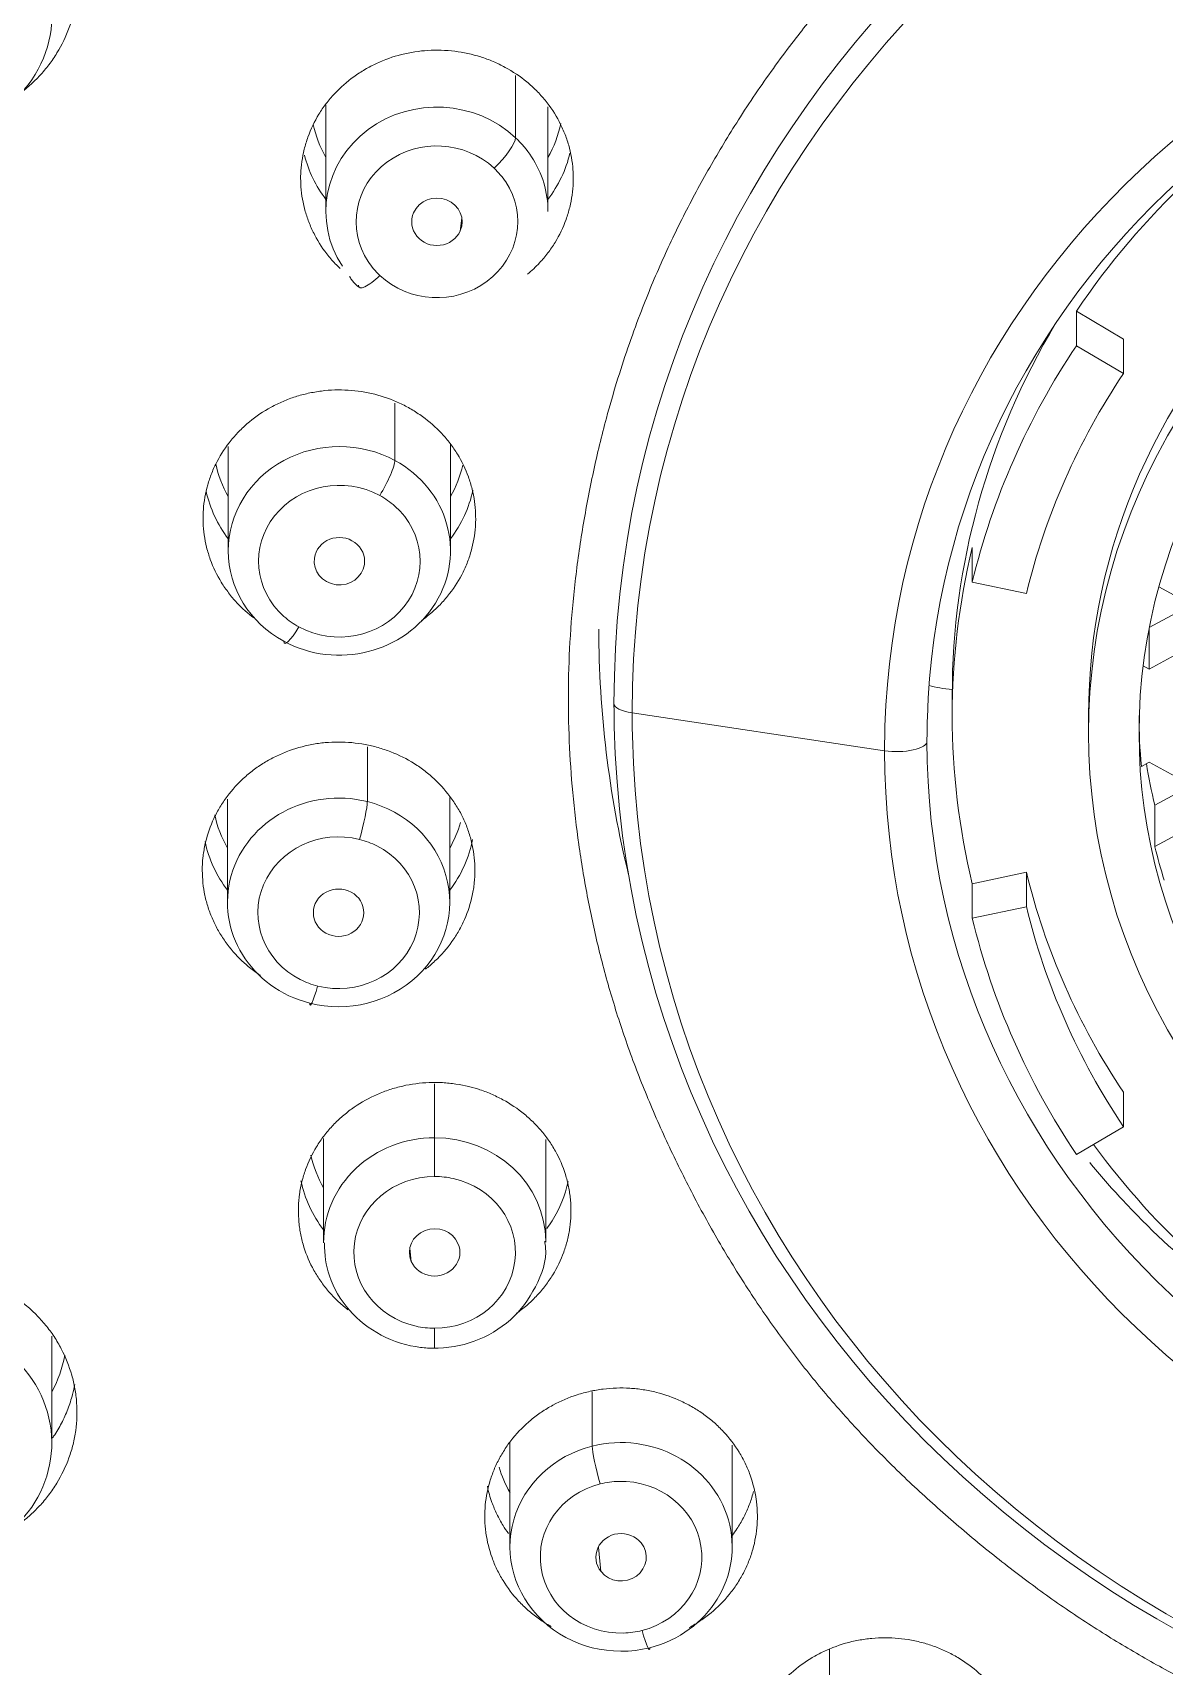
# Model space of a CAD drawing. Extents: x 3349 to 5808, y -3 to 827.
# Drawn here: x 3854.1 to 3863.07, y 521.44 to 534.39 of the extents above; entities that cross this region are included whole.
import ezdxf

# ---------------------------------------------------------------- set-up
doc = ezdxf.new("R2010")
doc.units = 0
doc.header["$LTSCALE"] = 4
doc.header["$MEASUREMENT"] = 0
doc.layers.get('0').update_dxf_attribs({"linetype": 'CONTINUOUS'})
doc.layers.add('1', color=7, linetype='CONTINUOUS')

msp = doc.modelspace()

# ---------------------------------------------------------------- linework, layer by layer
at = {"color": 7, "ltscale": 0.5}
msp.add_ellipse((3868.108, 529.628), major_axis=(-47.422, 0), ratio=0.896694, start_param=1.587359, end_param=7.826525, dxfattribs=at)
at = {"layer": '1', "color": 7, "linetype": 'Continuous', "lineweight": 13}
for p, q in [((3857.927, 534.05), (3857.927, 533.556)), ((3857.502, 532.92), (3857.489, 532.817)), ((3856.971, 531.453), (3856.971, 530.998)), ((3860.851, 528.698), (3858.851, 528.997)), ((3856.753, 528.73), (3856.753, 528.295)), ((3857.286, 526.059), (3857.286, 525.631)), ((3857.286, 525.323), (3857.286, 525.631)), ((3857.089, 524.752), (3857.101, 524.65)), ((3857.286, 523.962), (3857.286, 524.12)), ((3858.535, 523.187), (3858.535, 523.62)), ((3858.583, 522.387), (3858.604, 522.192)), ((3860.415, 521.13), (3860.415, 521.575))]:
    msp.add_line(p, q, dxfattribs=at)
at = {"layer": '1', "color": 7, "linetype": 'Continuous', "lineweight": 18}
for p, q in [((3856.424, 533.816), (3856.424, 532.972)), ((3858.184, 532.972), (3858.184, 533.801)), ((3862.744, 531.961), (3862.372, 532.181)), ((3862.372, 532.181), (3862.372, 531.908)), ((3862.372, 531.908), (3862.744, 531.687)), ((3862.744, 531.687), (3862.744, 531.961)), ((3855.651, 531.108), (3855.651, 530.282)), ((3857.411, 530.282), (3857.411, 531.124)), ((3861.546, 530.035), (3861.546, 530.308)), ((3861.975, 529.943), (3861.546, 530.035)), ((3863.267, 529.866), (3863.024, 529.998)), ((3863.267, 529.847), (3862.948, 529.674)), ((3862.947, 529.67), (3862.947, 529.345)), ((3862.947, 529.345), (3863.267, 529.519)), ((3862.9, 529.371), (3862.947, 529.345)), ((3861.387, 529.14), (3861.387, 528.976)), ((3862.467, 528.976), (3862.467, 528.839)), ((3862.947, 528.607), (3862.886, 528.574)), ((3863.267, 528.434), (3862.947, 528.607)), ((3863.267, 528.415), (3862.993, 528.266)), ((3855.645, 528.315), (3855.645, 527.496)), ((3857.405, 527.496), (3857.405, 528.327)), ((3862.993, 528.266), (3862.993, 527.938)), ((3862.993, 527.938), (3863.267, 528.087)), ((3861.975, 527.736), (3861.546, 527.644)), ((3861.546, 527.644), (3861.546, 527.371)), ((3861.975, 527.462), (3861.975, 527.736)), ((3861.546, 527.371), (3861.975, 527.462)), ((3862.744, 525.992), (3862.744, 525.718)), ((3862.744, 525.718), (3862.372, 525.498)), ((3856.406, 525.624), (3856.406, 524.804)), ((3858.166, 524.804), (3858.166, 525.618)), ((3854.252, 523.212), (3854.252, 524.059)), ((3857.883, 523.217), (3857.883, 522.388)), ((3859.643, 522.388), (3859.643, 523.195))]:
    msp.add_line(p, q, dxfattribs=at)
for centre, major_axis, start_param, end_param in [((3867.787, 529.073), (-9.08, 0), 3.163275, 6.283185), ((3867.787, 528.997), (8.936, 0), 0.021682, 3.141593), ((3853.254, 534.527), (-1, 0), 1.047198, 4.18879), ((3867.787, 528.698), (-6.936, 0), 3.141593, 6.253355), ((3867.787, 528.773), (6.6, 0), 1.570796, 3.111763), ((3867.787, 528.976), (-6.4, 0), 5.274459, 5.721115), ((3867.787, 528.976), (5.32, 0), 1.570796, 3.141593), ((3857.304, 532.972), (-0.88, 0), 3.926991, 6.835908), ((3867.787, 528.839), (-5.32, 0), 4.712389, 7.853982), ((3857.304, 533.847), (1, 0), 3.339513, 3.636541), ((3857.304, 533.847), (1, 0), 5.788287, 6.092432), ((3867.787, 528.839), (4.92, 0), 1.570796, 4.712389), ((3857.304, 533.656), (-1.08, 0), 0.236233, 0.618378), ((3857.304, 532.972), (-0.88, 0), 3.141575, 3.694315), ((3857.304, 533.656), (-1.08, 0), 2.523214, 2.921149), ((3857.304, 532.89), (0.2, 0), 5.888371, 9.029963), ((3857.304, 532.89), (0.2, 0), 2.746778, 5.888371), ((3867.787, 529.14), (6.4, 0), 2.630053, 3.141593), ((3867.787, 528.703), (-6.4, 0), 5.721115, 6.059857), ((3867.787, 528.703), (5.96, 0), 2.579523, 2.918264), ((3856.531, 530.282), (-0.88, 0), 4.18879, 7.330383), ((3856.531, 530.282), (-0.88, 0), 1.047198, 4.18879), ((3856.531, 531.158), (1, 0), 3.341984, 3.636557), ((3856.531, 531.158), (1, 0), 5.788254, 6.073058), ((3856.531, 530.966), (-1.08, 0), 0.211976, 0.618386), ((3856.531, 530.966), (-1.08, 0), 2.523243, 2.939193), ((3856.531, 530.2), (0.2, 0), 6.15017, 9.291763), ((3856.531, 530.2), (0.2, 0), 3.008578, 6.15017), ((3867.787, 528.976), (-6.4, 0), 6.059857, 6.506514), ((3867.787, 529.66), (-9.2, 0), 6.283169, 6.509721), ((3867.787, 529.073), (-9.08, 0), 0, 0.021682), ((3867.787, 529.073), (-9.08, 0), 0.021682, 3.141593), ((3867.787, 528.997), (8.936, 0), 3.141593, 3.163275), ((3867.787, 528.997), (8.936, 0), 3.163275, 6.283185), ((3867.787, 528.773), (6.6, 0), 3.111763, 3.141592), ((3867.787, 528.976), (-4.92, 0), 0, 0.087105), ((3867.787, 528.698), (-6.936, 0), 6.253355, 6.283185), ((3867.787, 528.698), (-6.936, 0), 0, 3.111763), ((3867.787, 528.773), (6.6, 0), 3.141593, 4.712389), ((3867.787, 529.305), (4.92, 0), 3.295574, 3.36816), ((3856.525, 527.496), (-0.88, 0), 4.45059, 7.592182), ((3856.525, 527.496), (-0.88, 0), 1.308997, 4.45059), ((3856.525, 528.372), (1, 0), 3.336453, 3.636574), ((3856.525, 528.372), (1, 0), 5.788221, 6.021386), ((3856.525, 528.18), (-1.08, 0), 0.201111, 0.618354), ((3856.525, 528.18), (-1.08, 0), 2.523239, 2.958546), ((3867.787, 528.976), (-4.92, 0), 0.226567, 0.286108), ((3856.525, 527.414), (0.2, 0), 0.128784, 3.270377), ((3867.787, 528.976), (-5.96, 0), 0.223328, 0.56207), ((3856.525, 527.414), (0.2, 0), 3.270377, 6.41197), ((3867.787, 528.703), (-6.4, 0), 0.223328, 0.56207), ((3867.787, 528.703), (5.96, 0), 3.364921, 3.703662), ((3857.286, 524.804), (-0.88, 0), 3.149889, 4.712389), ((3867.787, 528.976), (-6.4, 0), 0.60058, 1.008726), ((3857.286, 525.679), (1, 0), 3.342507, 3.63654), ((3857.286, 525.488), (-1.08, 0), 0.196696, 0.618359), ((3857.286, 525.488), (-1.08, 0), 2.608245, 2.940108), ((3857.286, 524.722), (0.2, 0), 0.390584, 3.532176), ((3857.286, 524.722), (0.2, 0), 3.532176, 6.673769), ((3853.252, 523.212), (-1, 0), 1.832596, 4.974188), ((3853.252, 524.087), (1.12, 0), 5.816021, 6.110594), ((3858.763, 522.388), (-0.88, 0), 1.832596, 4.974188), ((3858.763, 522.388), (-0.88, 0), 4.974188, 8.115781), ((3858.763, 523.264), (1, 0), 3.403392, 3.636557), ((3858.763, 522.306), (0.2, 0), 0.652383, 3.793976), ((3858.763, 522.306), (0.2, 0), 3.793976, 6.935568)]:
    msp.add_ellipse(centre, major_axis=major_axis, ratio=0.939693, start_param=start_param, end_param=end_param, dxfattribs=at)
at = {"layer": '1', "color": 7, "linetype": 'Continuous', "lineweight": 13}
for centre, major_axis, ratio, start_param, end_param in [((3857.304, 532.89), (-0.64, 0), 0.939693, 3.926991, 6.835908), ((3857.757, 533.397), (0.164, 0.175), 0.241845, 4.46049, 6.031286), ((3857.304, 532.972), (-0.88, 0), 0.939693, 3.694315, 3.926991), ((3857.304, 532.89), (-0.64, 0), 0.939693, 3.694315, 3.926991), ((3857.304, 532.89), (-0.64, 0), 0.939693, 0.785398, 3.694315), ((3857.304, 532.89), (-0.64, 0), 0.939693, 0.552722, 0.785398), ((3856.852, 532.546), (-0.164, -0.175), 0.241845, 6.031286, 7.602083), ((3856.851, 530.803), (0.114, 0.211), 0.17101, 4.407039, 5.977836), ((3856.531, 530.2), (-0.64, 0), 0.939693, 4.18879, 7.097707), ((3856.531, 530.2), (-0.64, 0), 0.939693, 3.956114, 4.18879), ((3856.531, 530.2), (-0.64, 0), 0.939693, 1.047198, 3.956114), ((3856.531, 530.2), (-0.64, 0), 0.939693, 0.814522, 1.047198), ((3856.211, 529.761), (-0.114, -0.211), 0.17101, 5.977836, 7.548632), ((3861.467, 529.318), (-0.4, 0), 0.34202, 0.852552, 1.369881), ((3858.947, 529.073), (-0.24, 0), 0.34202, 0, 1.158489), ((3860.947, 528.773), (-0.24, 0), 0.34202, 1.158489, 3.141593), ((3856.69, 528.077), (0.059, 0.233), 0.088521, 4.374318, 5.945114), ((3856.525, 527.414), (-0.64, 0), 0.939693, 4.45059, 7.359506), ((3856.525, 527.414), (-0.64, 0), 0.939693, 1.308997, 4.217914), ((3856.525, 527.414), (-0.64, 0), 0.939693, 4.217914, 4.45059), ((3856.525, 527.414), (-0.64, 0), 0.939693, 1.076321, 1.308997), ((3856.359, 526.915), (-0.059, -0.233), 0.088521, 5.945114, 7.51591), ((3857.286, 524.804), (-0.88, 0), 0.939693, 4.712389, 6.291481), ((3857.286, 524.722), (-0.64, 0), 0.939693, 4.712389, 7.621306), ((3857.286, 524.722), (-0.64, 0), 0.939693, 4.479713, 4.712389), ((3857.286, 524.722), (-0.64, 0), 0.939693, 1.570796, 4.479713), ((3857.286, 524.722), (-0.64, 0), 0.939693, 1.338121, 1.570796), ((3858.597, 522.969), (0.059, -0.233), 0.088521, 3.479664, 5.05046), ((3858.763, 522.306), (-0.64, 0), 0.939693, 4.974188, 7.883105), ((3858.763, 522.306), (-0.64, 0), 0.939693, 4.741513, 4.974188), ((3858.763, 522.306), (-0.64, 0), 0.939693, 1.832596, 4.741513), ((3858.763, 522.306), (-0.64, 0), 0.939693, 1.59992, 1.832596), ((3858.929, 521.807), (-0.059, 0.233), 0.088521, 1.908868, 3.479664)]:
    msp.add_ellipse(centre, major_axis=major_axis, ratio=ratio, start_param=start_param, end_param=end_param, dxfattribs=at)
at = {"layer": '1', "color": 7, "linetype": 'Continuous', "lineweight": 18}
for points, knots in [([(3867.787, 577.688), (3866.647, 577.688), (3865.515, 577.653), (3863.272, 577.515), (3862.162, 577.412), (3858.869, 577.008), (3856.725, 576.611), (3852.571, 575.59), (3850.561, 574.967), (3847.66, 573.886), (3846.713, 573.501), (3844.859, 572.687), (3843.952, 572.258), (3841.296, 570.908), (3839.611, 569.926), (3836.42, 567.83), (3834.915, 566.716), (3832.091, 564.386), (3830.771, 563.17), (3828.317, 560.663), (3827.183, 559.372), (3825.096, 556.742), (3824.143, 555.404), (3822.412, 552.702), (3821.632, 551.339), (3820.237, 548.61), (3819.622, 547.243), (3818.545, 544.523), (3818.083, 543.17), (3817.299, 540.493), (3816.978, 539.169), (3816.461, 536.563), (3816.264, 535.281), (3815.98, 532.77), (3815.892, 531.541), (3815.811, 529.142), (3815.818, 527.973), (3815.916, 525.699), (3816.007, 524.595), (3816.256, 522.458), (3816.414, 521.425), (3816.785, 519.431), (3816.998, 518.47), (3817.466, 516.623), (3817.722, 515.737), (3818.261, 514.038), (3818.545, 513.225), (3819.13, 511.673), (3819.431, 510.933), (3820.04, 509.523), (3820.348, 508.854), (3820.961, 507.583), (3821.267, 506.982), (3821.868, 505.845), (3822.163, 505.31), (3822.737, 504.302), (3823.015, 503.83), (3823.547, 502.945), (3823.802, 502.533), (3824.284, 501.767), (3824.511, 501.413), (3825.146, 500.434), (3825.509, 499.894), (3825.951, 499.247), (3826.081, 499.059), (3826.25, 498.816), (3826.302, 498.742), (3826.373, 498.641), (3826.407, 498.593), (3826.444, 498.541), (3826.461, 498.516), (3826.47, 498.504), (3826.474, 498.498), (3826.476, 498.495), (3826.477, 498.494), (3826.477, 498.493), (3826.478, 498.493), (3826.478, 498.492), (3826.478, 498.492), (3826.478, 498.492), (3826.478, 498.492), (3826.478, 498.492), (3827.078, 497.644), (3827.7, 496.803), (3828.999, 495.145), (3829.675, 494.328), (3830.726, 493.122), (3831.082, 492.724), (3831.807, 491.933), (3832.175, 491.541), (3833.296, 490.377), (3834.063, 489.615), (3835.223, 488.48), (3835.611, 488.103), (3836.388, 487.348), (3836.776, 486.97), (3837.939, 485.83), (3838.712, 485.064), (3840.242, 483.506), (3840.999, 482.715), (3842.486, 481.1), (3843.217, 480.275), (3844.636, 478.582), (3845.326, 477.714), (3846.647, 475.926), (3847.279, 475.006), (3848.171, 473.584), (3848.459, 473.103), (3849.014, 472.126), (3849.281, 471.631), (3850.053, 470.124), (3850.528, 469.093), (3851.177, 467.513), (3851.383, 466.981), (3851.774, 465.906), (3851.96, 465.363), (3852.487, 463.722), (3852.799, 462.61), (3853.355, 460.359), (3853.598, 459.219), (3854.023, 456.919), (3854.205, 455.759), (3854.521, 453.422), (3854.655, 452.245), (3854.885, 449.88), (3854.982, 448.691), (3855.086, 447.198), (3855.109, 446.862), (3855.131, 446.52), (3855.133, 446.478), (3855.134, 446.469), (3855.134, 446.464), (3855.135, 446.449), (3855.137, 446.42), (3855.144, 446.313), (3855.159, 446.059), (3855.211, 445.197), (3855.253, 444.404), (3855.346, 442.48), (3855.397, 432.158), (3855.485, 429.491), (3855.52, 428.132), (3855.58, 425.364), (3855.605, 423.955), (3855.646, 421.087), (3855.664, 419.628), (3855.695, 416.66), (3855.708, 415.152), (3855.73, 412.085), (3855.74, 410.527), (3855.749, 408.746), (3855.75, 408.523), (3855.751, 408.297), (3855.751, 408.269), (3855.751, 408.264), (3855.751, 408.262), (3855.751, 408.258), (3855.751, 408.249), (3855.751, 408.224), (3855.752, 408.14), (3855.753, 407.942), (3855.756, 407.275), (3855.758, 406.676), (3855.764, 405.252), (3855.767, 404.322), (3855.775, 401.586), (3855.779, 399.837), (3855.785, 396.489), (3855.787, 394.889), (3855.791, 390.315), (3855.792, 387.565), (3855.793, 382.663), (3855.793, 380.511), (3855.793, 378.658)], [0, 0, 0, 0, 0.007812, 0.007812, 0.015625, 0.015625, 0.03125, 0.03125, 0.046875, 0.046875, 0.054687, 0.054687, 0.0625, 0.0625, 0.078125, 0.078125, 0.09375, 0.09375, 0.109375, 0.109375, 0.125, 0.125, 0.140625, 0.140625, 0.15625, 0.15625, 0.171875, 0.171875, 0.1875, 0.1875, 0.203125, 0.203125, 0.21875, 0.21875, 0.234375, 0.234375, 0.25, 0.25, 0.265625, 0.265625, 0.28125, 0.28125, 0.296875, 0.296875, 0.3125, 0.3125, 0.328125, 0.328125, 0.34375, 0.34375, 0.359375, 0.359375, 0.375, 0.375, 0.390625, 0.390625, 0.40625, 0.40625, 0.421875, 0.421875, 0.4375, 0.4375, 0.46875, 0.46875, 0.484375, 0.484375, 0.492187, 0.492187, 0.496094, 0.498047, 0.499023, 0.499512, 0.499756, 0.499878, 0.499939, 0.499969, 0.499985, 0.499992, 0.499996, 0.499998, 0.499998, 0.5, 0.5, 0.515625, 0.515625, 0.53125, 0.53125, 0.539062, 0.539062, 0.546875, 0.546875, 0.5625, 0.5625, 0.570312, 0.570312, 0.578125, 0.578125, 0.59375, 0.59375, 0.609375, 0.609375, 0.625, 0.625, 0.640625, 0.640625, 0.65625, 0.65625, 0.664062, 0.664062, 0.671875, 0.671875, 0.6875, 0.6875, 0.695312, 0.695312, 0.703125, 0.703125, 0.71875, 0.71875, 0.734375, 0.734375, 0.75, 0.75, 0.765625, 0.765625, 0.78125, 0.78125, 0.785156, 0.785645, 0.785706, 0.785706, 0.785767, 0.785767, 0.785889, 0.786133, 0.787109, 0.789062, 0.796875, 0.796875, 0.8125, 0.8125, 0.828125, 0.828125, 0.84375, 0.84375, 0.859375, 0.859375, 0.875, 0.875, 0.890625, 0.890625, 0.892578, 0.892822, 0.892853, 0.892853, 0.892868, 0.892868, 0.892883, 0.892944, 0.893066, 0.893555, 0.894531, 0.898437, 0.898437, 0.90625, 0.90625, 0.921875, 0.921875, 0.9375, 0.9375, 0.96875, 0.96875, 1, 1, 1, 1]), ([(3867.787, 520.232), (3867.773, 520.232), (3867.745, 520.232), (3867.703, 520.232), (3867.66, 520.233), (3867.618, 520.233), (3867.576, 520.234), (3867.533, 520.235), (3867.491, 520.236), (3867.449, 520.238), (3867.407, 520.239), (3867.365, 520.241), (3867.323, 520.243), (3867.281, 520.245), (3867.239, 520.247), (3867.197, 520.249), (3867.155, 520.252), (3867.113, 520.254), (3867.071, 520.257), (3867.029, 520.26), (3866.988, 520.263), (3866.946, 520.267), (3866.904, 520.27), (3866.863, 520.274), (3866.821, 520.278), (3866.779, 520.282), (3866.738, 520.286), (3866.696, 520.291), (3866.655, 520.296), (3866.614, 520.3), (3866.572, 520.305), (3866.531, 520.31), (3866.49, 520.316), (3866.448, 520.321), (3866.407, 520.327), (3866.366, 520.333), (3866.325, 520.339), (3866.284, 520.345), (3866.243, 520.351), (3866.202, 520.358), (3866.161, 520.365), (3866.12, 520.371), (3866.079, 520.379), (3866.038, 520.386), (3865.997, 520.393), (3865.956, 520.401), (3865.915, 520.409), (3865.812, 520.429), (3865.647, 520.463), (3865.421, 520.516), (3865.193, 520.575), (3864.898, 520.66), (3864.535, 520.776), (3864.116, 520.931), (3863.713, 521.099), (3863.328, 521.28), (3862.958, 521.477), (3862.596, 521.692), (3862.239, 521.927), (3861.887, 522.184), (3861.542, 522.459), (3861.208, 522.749), (3860.89, 523.05), (3860.592, 523.36), (3860.314, 523.68), (3860.053, 524.015), (3859.807, 524.367), (3859.574, 524.739), (3859.356, 525.128), (3859.155, 525.53), (3858.975, 525.935), (3858.818, 526.341), (3858.686, 526.745), (3858.578, 527.146), (3858.492, 527.55), (3858.425, 527.955), (3858.377, 528.364), (3858.349, 528.777), (3858.342, 529.192), (3858.358, 529.615), (3858.396, 530.043), (3858.458, 530.476), (3858.54, 530.908), (3858.632, 531.288), (3858.726, 531.615), (3858.815, 531.89), (3858.93, 532.207), (3859.077, 532.564), (3859.266, 532.96), (3859.476, 533.347), (3859.672, 533.668), (3859.844, 533.929), (3859.987, 534.131), (3860.162, 534.366), (3860.375, 534.63), (3860.631, 534.92), (3860.887, 535.187), (3861.139, 535.431), (3861.385, 535.653), (3861.681, 535.901), (3862.027, 536.169), (3862.428, 536.446), (3862.841, 536.699), (3863.266, 536.929), (3863.708, 537.137), (3864.115, 537.304), (3864.481, 537.438), (3864.799, 537.544), (3865.172, 537.655), (3865.594, 537.765), (3865.985, 537.846), (3866.289, 537.897), (3866.511, 537.929), (3866.733, 537.955), (3866.91, 537.971), (3867.038, 537.981), (3867.12, 537.986), (3867.201, 537.991), (3867.284, 537.995), (3867.366, 537.999), (3867.45, 538.002), (3867.533, 538.004), (3867.618, 538.006), (3867.702, 538.006), (3867.759, 538.006), (3867.787, 538.006)], [0, 0, 0, 0, 0.001432, 0.002862, 0.004291, 0.005719, 0.007146, 0.008571, 0.009995, 0.011419, 0.012841, 0.014261, 0.015681, 0.0171, 0.018518, 0.019935, 0.021351, 0.022766, 0.02418, 0.025593, 0.027006, 0.028417, 0.029828, 0.031239, 0.032648, 0.034057, 0.035466, 0.036873, 0.038281, 0.039687, 0.041094, 0.042499, 0.043905, 0.04531, 0.046715, 0.048119, 0.049523, 0.050927, 0.05233, 0.053734, 0.055137, 0.05654, 0.057943, 0.059346, 0.060749, 0.062152, 0.063555, 0.064958, 0.072783, 0.080663, 0.088603, 0.096608, 0.111926, 0.127301, 0.142123, 0.156504, 0.170814, 0.185141, 0.19976, 0.214853, 0.230156, 0.245509, 0.260778, 0.275655, 0.290439, 0.30523, 0.320209, 0.335717, 0.351575, 0.367439, 0.383379, 0.398779, 0.413792, 0.428747, 0.443269, 0.458034, 0.472827, 0.487422, 0.502464, 0.517488, 0.532879, 0.548607, 0.564406, 0.58005, 0.590519, 0.600797, 0.610907, 0.626472, 0.641993, 0.657537, 0.67314, 0.681853, 0.690548, 0.699229, 0.712672, 0.726187, 0.739789, 0.75128, 0.762772, 0.774275, 0.791364, 0.808108, 0.824627, 0.841145, 0.857695, 0.874642, 0.886009, 0.897391, 0.908799, 0.925562, 0.941712, 0.949254, 0.956808, 0.96438, 0.971977, 0.97471, 0.977458, 0.980221, 0.982999, 0.985792, 0.988601, 0.991426, 0.994268, 0.997125, 1, 1, 1, 1]), ([(3853.854, 535.769), (3853.922, 535.732), (3853.986, 535.689), (3854.074, 535.616), (3854.102, 535.591), (3854.143, 535.55), (3854.156, 535.536), (3854.182, 535.508), (3854.194, 535.493), (3854.254, 535.42), (3854.295, 535.358), (3854.338, 535.275), (3854.347, 535.258), (3854.362, 535.224), (3854.37, 535.207), (3854.391, 535.155), (3854.403, 535.119), (3854.433, 535.013), (3854.446, 534.94), (3854.452, 534.848), (3854.453, 534.829), (3854.454, 534.792), (3854.454, 534.773), (3854.452, 534.718), (3854.445, 534.644), (3854.432, 534.572), (3854.418, 534.518), (3854.413, 534.5), (3854.402, 534.464), (3854.397, 534.447), (3854.365, 534.359), (3854.333, 534.292), (3854.274, 534.196), (3854.253, 534.165), (3854.218, 534.12), (3854.206, 534.105), (3854.182, 534.076), (3854.169, 534.061), (3854.104, 533.992), (3854.047, 533.942), (3853.975, 533.89), (3853.966, 533.883), (3853.956, 533.876)], [0, 0, 0, 0, 0.098476, 0.098476, 0.147714, 0.147714, 0.172333, 0.172333, 0.196952, 0.196952, 0.295428, 0.295428, 0.320047, 0.320047, 0.344666, 0.344666, 0.393904, 0.393904, 0.49238, 0.49238, 0.516999, 0.516999, 0.541618, 0.541618, 0.590856, 0.640095, 0.640095, 0.664714, 0.664714, 0.689333, 0.689333, 0.787809, 0.787809, 0.837047, 0.837047, 0.861666, 0.861666, 0.886285, 0.886285, 0.984761, 0.984761, 1, 1, 1, 1]), ([(3856.537, 532.519), (3856.53, 532.526), (3856.523, 532.533), (3856.504, 532.552), (3856.492, 532.564), (3856.469, 532.59), (3856.458, 532.603), (3856.404, 532.669), (3856.367, 532.725), (3856.328, 532.8), (3856.321, 532.815), (3856.307, 532.845), (3856.3, 532.861), (3856.281, 532.908), (3856.27, 532.94), (3856.243, 533.036), (3856.231, 533.101), (3856.226, 533.184), (3856.225, 533.201), (3856.224, 533.234), (3856.224, 533.251), (3856.226, 533.301), (3856.232, 533.367), (3856.245, 533.432), (3856.257, 533.481), (3856.261, 533.497), (3856.271, 533.529), (3856.276, 533.545), (3856.305, 533.624), (3856.334, 533.685), (3856.386, 533.771), (3856.405, 533.799), (3856.437, 533.84), (3856.447, 533.853), (3856.469, 533.879), (3856.481, 533.892), (3856.539, 533.954), (3856.59, 534), (3856.66, 534.05), (3856.675, 534.06), (3856.704, 534.079), (3856.719, 534.088), (3856.764, 534.115), (3856.795, 534.131), (3856.889, 534.175), (3856.955, 534.198), (3857.041, 534.22), (3857.059, 534.224), (3857.093, 534.231), (3857.111, 534.234), (3857.163, 534.242), (3857.233, 534.25), (3857.303, 534.251), (3857.374, 534.249), (3857.41, 534.246), (3857.515, 534.233), (3857.584, 534.218), (3857.684, 534.186), (3857.717, 534.174), (3857.782, 534.147), (3857.814, 534.131), (3857.844, 534.114)], [0, 0, 0, 0, 0.009732, 0.009732, 0.026806, 0.026806, 0.043879, 0.043879, 0.112174, 0.112174, 0.129247, 0.129247, 0.146321, 0.146321, 0.180468, 0.180468, 0.248762, 0.248762, 0.265836, 0.265836, 0.282909, 0.282909, 0.317057, 0.351204, 0.351204, 0.368277, 0.368277, 0.385351, 0.385351, 0.453645, 0.453645, 0.487792, 0.487792, 0.504866, 0.504866, 0.52194, 0.52194, 0.590234, 0.590234, 0.607308, 0.607308, 0.624381, 0.624381, 0.658528, 0.658528, 0.726823, 0.726823, 0.743896, 0.743896, 0.76097, 0.76097, 0.795117, 0.829264, 0.829264, 0.863411, 0.863411, 0.931706, 0.931706, 0.965853, 0.965853, 1, 1, 1, 1]), ([(3857.844, 534.114), (3857.906, 534.081), (3857.963, 534.042), (3858.043, 533.977), (3858.068, 533.954), (3858.105, 533.917), (3858.116, 533.905), (3858.139, 533.879), (3858.151, 533.866), (3858.204, 533.8), (3858.242, 533.744), (3858.281, 533.669), (3858.288, 533.654), (3858.302, 533.624), (3858.309, 533.608), (3858.328, 533.561), (3858.339, 533.529), (3858.366, 533.433), (3858.377, 533.368), (3858.383, 533.285), (3858.384, 533.268), (3858.385, 533.234), (3858.384, 533.218), (3858.383, 533.168), (3858.377, 533.102), (3858.364, 533.037), (3858.352, 532.988), (3858.348, 532.972), (3858.338, 532.94), (3858.333, 532.924), (3858.304, 532.845), (3858.275, 532.784), (3858.223, 532.698), (3858.203, 532.67), (3858.172, 532.629), (3858.162, 532.616), (3858.14, 532.59), (3858.128, 532.577), (3858.087, 532.533), (3858.055, 532.503), (3858.022, 532.475)], [0, 0, 0, 0, 0.10378, 0.10378, 0.15567, 0.15567, 0.181615, 0.181615, 0.20756, 0.20756, 0.311341, 0.311341, 0.337286, 0.337286, 0.363231, 0.363231, 0.415121, 0.415121, 0.518901, 0.518901, 0.544846, 0.544846, 0.570791, 0.570791, 0.622681, 0.674571, 0.674571, 0.700516, 0.700516, 0.726461, 0.726461, 0.830242, 0.830242, 0.882132, 0.882132, 0.908077, 0.908077, 0.934022, 0.934022, 1, 1, 1, 1]), ([(3855.854, 529.75), (3855.805, 529.786), (3855.76, 529.827), (3855.708, 529.883), (3855.696, 529.896), (3855.674, 529.922), (3855.664, 529.935), (3855.633, 529.976), (3855.613, 530.004), (3855.561, 530.09), (3855.531, 530.151), (3855.503, 530.23), (3855.498, 530.246), (3855.488, 530.278), (3855.483, 530.294), (3855.471, 530.343), (3855.459, 530.408), (3855.453, 530.474), (3855.451, 530.524), (3855.451, 530.541), (3855.452, 530.574), (3855.452, 530.591), (3855.458, 530.674), (3855.47, 530.74), (3855.497, 530.836), (3855.508, 530.867), (3855.526, 530.914), (3855.533, 530.93), (3855.547, 530.961), (3855.555, 530.976), (3855.594, 531.05), (3855.631, 531.106), (3855.684, 531.172), (3855.696, 531.185), (3855.719, 531.211), (3855.73, 531.224), (3855.767, 531.26), (3855.792, 531.283), (3855.871, 531.349), (3855.929, 531.387), (3856.006, 531.429), (3856.021, 531.437), (3856.053, 531.453), (3856.069, 531.46), (3856.117, 531.481), (3856.182, 531.505), (3856.25, 531.523), (3856.319, 531.538), (3856.354, 531.544), (3856.46, 531.558), (3856.53, 531.56), (3856.636, 531.553), (3856.671, 531.55), (3856.741, 531.539), (3856.776, 531.532), (3856.811, 531.523)], [0, 0, 0, 0, 0.063434, 0.063434, 0.081445, 0.081445, 0.099456, 0.099456, 0.135478, 0.135478, 0.207521, 0.207521, 0.225532, 0.225532, 0.243543, 0.243543, 0.279565, 0.315587, 0.315587, 0.333598, 0.333598, 0.351608, 0.351608, 0.423652, 0.423652, 0.459674, 0.459674, 0.477685, 0.477685, 0.495695, 0.495695, 0.567739, 0.567739, 0.58575, 0.58575, 0.603761, 0.603761, 0.639782, 0.639782, 0.711826, 0.711826, 0.729837, 0.729837, 0.747848, 0.747848, 0.783869, 0.819891, 0.819891, 0.855913, 0.855913, 0.927956, 0.927956, 0.963978, 0.963978, 1, 1, 1, 1]), ([(3856.811, 531.523), (3856.88, 531.505), (3856.945, 531.482), (3857.04, 531.438), (3857.071, 531.422), (3857.116, 531.396), (3857.131, 531.386), (3857.16, 531.367), (3857.175, 531.357), (3857.245, 531.307), (3857.296, 531.261), (3857.354, 531.199), (3857.366, 531.186), (3857.388, 531.16), (3857.399, 531.147), (3857.43, 531.106), (3857.449, 531.078), (3857.502, 530.992), (3857.531, 530.931), (3857.559, 530.852), (3857.565, 530.836), (3857.574, 530.804), (3857.579, 530.788), (3857.591, 530.739), (3857.603, 530.674), (3857.609, 530.608), (3857.611, 530.558), (3857.611, 530.542), (3857.611, 530.508), (3857.61, 530.491), (3857.604, 530.408), (3857.593, 530.343), (3857.565, 530.246), (3857.555, 530.215), (3857.536, 530.168), (3857.529, 530.152), (3857.515, 530.122), (3857.508, 530.106), (3857.469, 530.032), (3857.431, 529.976), (3857.378, 529.91), (3857.367, 529.897), (3857.344, 529.871), (3857.332, 529.858), (3857.295, 529.822), (3857.27, 529.799), (3857.223, 529.76), (3857.202, 529.744), (3857.181, 529.729)], [0, 0, 0, 0, 0.087846, 0.087846, 0.13177, 0.13177, 0.153731, 0.153731, 0.175693, 0.175693, 0.263539, 0.263539, 0.285501, 0.285501, 0.307463, 0.307463, 0.351386, 0.351386, 0.439232, 0.439232, 0.461194, 0.461194, 0.483155, 0.483155, 0.527079, 0.571002, 0.571002, 0.592963, 0.592963, 0.614925, 0.614925, 0.702771, 0.702771, 0.746695, 0.746695, 0.768656, 0.768656, 0.790618, 0.790618, 0.878464, 0.878464, 0.900426, 0.900426, 0.922388, 0.922388, 0.966311, 0.966311, 1, 1, 1, 1]), ([(3855.905, 526.918), (3855.897, 526.923), (3855.889, 526.928), (3855.868, 526.943), (3855.854, 526.954), (3855.812, 526.985), (3855.786, 527.008), (3855.711, 527.078), (3855.667, 527.129), (3855.617, 527.199), (3855.608, 527.213), (3855.589, 527.242), (3855.581, 527.256), (3855.556, 527.3), (3855.526, 527.36), (3855.502, 527.423), (3855.486, 527.47), (3855.482, 527.486), (3855.473, 527.519), (3855.469, 527.535), (3855.452, 527.617), (3855.445, 527.683), (3855.445, 527.783), (3855.446, 527.816), (3855.452, 527.866), (3855.454, 527.883), (3855.459, 527.916), (3855.462, 527.932), (3855.479, 528.014), (3855.5, 528.077), (3855.533, 528.154), (3855.541, 528.169), (3855.556, 528.2), (3855.564, 528.215), (3855.589, 528.259), (3855.607, 528.287), (3855.666, 528.37), (3855.71, 528.421), (3855.773, 528.481), (3855.786, 528.492), (3855.812, 528.515), (3855.852, 528.547), (3855.923, 528.597), (3855.983, 528.631), (3856.046, 528.662), (3856.078, 528.677), (3856.176, 528.715), (3856.244, 528.734), (3856.347, 528.754), (3856.383, 528.759), (3856.454, 528.765), (3856.489, 528.767), (3856.525, 528.767)], [0, 0, 0, 0, 0.010285, 0.010285, 0.029692, 0.029692, 0.068504, 0.068504, 0.146129, 0.146129, 0.165535, 0.165535, 0.184941, 0.184941, 0.223753, 0.262566, 0.262566, 0.281972, 0.281972, 0.301378, 0.301378, 0.379003, 0.379003, 0.417815, 0.417815, 0.437221, 0.437221, 0.456627, 0.456627, 0.534252, 0.534252, 0.553658, 0.553658, 0.573064, 0.573064, 0.611877, 0.611877, 0.689501, 0.689501, 0.708907, 0.708907, 0.728314, 0.767126, 0.805938, 0.805938, 0.844751, 0.844751, 0.922375, 0.922375, 0.961188, 0.961188, 1, 1, 1, 1]), ([(3856.525, 528.767), (3856.596, 528.767), (3856.666, 528.76), (3856.77, 528.741), (3856.804, 528.733), (3856.855, 528.718), (3856.872, 528.713), (3856.905, 528.702), (3856.922, 528.696), (3857.004, 528.664), (3857.066, 528.633), (3857.139, 528.587), (3857.154, 528.577), (3857.182, 528.557), (3857.196, 528.547), (3857.237, 528.515), (3857.264, 528.492), (3857.338, 528.422), (3857.383, 528.371), (3857.432, 528.301), (3857.442, 528.287), (3857.46, 528.259), (3857.469, 528.244), (3857.494, 528.2), (3857.524, 528.14), (3857.548, 528.078), (3857.563, 528.03), (3857.568, 528.014), (3857.577, 527.981), (3857.581, 527.965), (3857.598, 527.883), (3857.605, 527.817), (3857.605, 527.718), (3857.603, 527.684), (3857.598, 527.634), (3857.596, 527.618), (3857.591, 527.585), (3857.588, 527.568), (3857.57, 527.487), (3857.55, 527.423), (3857.516, 527.346), (3857.509, 527.331), (3857.494, 527.301), (3857.486, 527.286), (3857.461, 527.241), (3857.443, 527.213), (3857.384, 527.13), (3857.339, 527.079), (3857.276, 527.02), (3857.264, 527.008), (3857.238, 526.986), (3857.226, 526.976), (3857.213, 526.967)], [0, 0, 0, 0, 0.080117, 0.080117, 0.120175, 0.120175, 0.140205, 0.140205, 0.160234, 0.160234, 0.240351, 0.240351, 0.26038, 0.26038, 0.280409, 0.280409, 0.320468, 0.320468, 0.400585, 0.400585, 0.420614, 0.420614, 0.440643, 0.440643, 0.480702, 0.52076, 0.52076, 0.54079, 0.54079, 0.560819, 0.560819, 0.640936, 0.640936, 0.680994, 0.680994, 0.701024, 0.701024, 0.721053, 0.721053, 0.80117, 0.80117, 0.821199, 0.821199, 0.841228, 0.841228, 0.881287, 0.881287, 0.961404, 0.961404, 0.981433, 0.981433, 1, 1, 1, 1]), ([(3857.007, 526.034), (3857.075, 526.052), (3857.145, 526.062), (3857.25, 526.069), (3857.286, 526.069), (3857.339, 526.068), (3857.357, 526.067), (3857.392, 526.064), (3857.41, 526.062), (3857.497, 526.051), (3857.566, 526.036), (3857.649, 526.01), (3857.666, 526.004), (3857.699, 525.992), (3857.716, 525.985), (3857.764, 525.964), (3857.796, 525.949), (3857.887, 525.899), (3857.944, 525.861), (3858.011, 525.806), (3858.024, 525.794), (3858.05, 525.771), (3858.087, 525.735), (3858.144, 525.672), (3858.184, 525.618), (3858.212, 525.575), (3858.221, 525.561), (3858.238, 525.532), (3858.247, 525.517), (3858.286, 525.442), (3858.311, 525.38), (3858.338, 525.284), (3858.346, 525.251), (3858.354, 525.201), (3858.357, 525.185), (3858.361, 525.152), (3858.363, 525.135), (3858.368, 525.052), (3858.366, 524.986), (3858.355, 524.903), (3858.352, 524.887), (3858.346, 524.854), (3858.342, 524.837), (3858.33, 524.788), (3858.32, 524.756), (3858.286, 524.662), (3858.257, 524.602), (3858.213, 524.529), (3858.204, 524.515), (3858.184, 524.487), (3858.155, 524.445), (3858.1, 524.381), (3858.051, 524.333), (3857.999, 524.287), (3857.972, 524.265), (3857.941, 524.243), (3857.938, 524.241), (3857.935, 524.238)], [0, 0, 0, 0, 0.071154, 0.071154, 0.106731, 0.106731, 0.12452, 0.12452, 0.142308, 0.142308, 0.213462, 0.213462, 0.231251, 0.231251, 0.249039, 0.249039, 0.284617, 0.284617, 0.355771, 0.355771, 0.373559, 0.373559, 0.391348, 0.426925, 0.462502, 0.462502, 0.48029, 0.48029, 0.498079, 0.498079, 0.569233, 0.569233, 0.60481, 0.60481, 0.622599, 0.622599, 0.640387, 0.640387, 0.711541, 0.711541, 0.72933, 0.72933, 0.747118, 0.747118, 0.782695, 0.782695, 0.85385, 0.85385, 0.871638, 0.871638, 0.889427, 0.925004, 0.960581, 0.960581, 0.996158, 0.996158, 1, 1, 1, 1]), ([(3856.599, 524.267), (3856.591, 524.273), (3856.583, 524.28), (3856.561, 524.298), (3856.548, 524.309), (3856.522, 524.333), (3856.485, 524.368), (3856.428, 524.432), (3856.388, 524.486), (3856.36, 524.528), (3856.351, 524.543), (3856.334, 524.572), (3856.325, 524.587), (3856.286, 524.662), (3856.261, 524.724), (3856.234, 524.82), (3856.226, 524.853), (3856.218, 524.902), (3856.215, 524.919), (3856.211, 524.952), (3856.21, 524.969), (3856.204, 525.052), (3856.206, 525.118), (3856.217, 525.2), (3856.22, 525.217), (3856.227, 525.25), (3856.23, 525.266), (3856.242, 525.315), (3856.252, 525.347), (3856.286, 525.441), (3856.315, 525.502), (3856.359, 525.574), (3856.369, 525.589), (3856.388, 525.617), (3856.418, 525.658), (3856.472, 525.723), (3856.521, 525.771), (3856.573, 525.816), (3856.6, 525.838), (3856.684, 525.899), (3856.744, 525.934), (3856.839, 525.978), (3856.871, 525.992), (3856.938, 526.015), (3856.972, 526.026), (3857.007, 526.034)], [0, 0, 0, 0, 0.013873, 0.013873, 0.036285, 0.036285, 0.058697, 0.103521, 0.148345, 0.148345, 0.170757, 0.170757, 0.193169, 0.193169, 0.282817, 0.282817, 0.327641, 0.327641, 0.350053, 0.350053, 0.372465, 0.372465, 0.462112, 0.462112, 0.484524, 0.484524, 0.506936, 0.506936, 0.55176, 0.55176, 0.641408, 0.641408, 0.66382, 0.66382, 0.686232, 0.731056, 0.77588, 0.77588, 0.820704, 0.820704, 0.910352, 0.910352, 0.955176, 0.955176, 1, 1, 1, 1]), ([(3862.476, 525.435), (3862.558, 525.335), (3863.048, 524.774), (3863.735, 524.218), (3864.388, 523.849), (3864.498, 523.791)], [0, 0, 0, 0, 0.150176, 0.859269, 1, 1, 1, 1]), ([(3856.414, 524.798), (3856.412, 524.705), (3856.438, 524.517), (3856.596, 524.251), (3856.853, 524.049), (3857.103, 523.971), (3857.248, 523.962), (3857.286, 523.962)], [0, 0, 0, 0, 0.200807, 0.437728, 0.676071, 0.917833, 1, 1, 1, 1]), ([(3857.27, 523.963), (3857.387, 523.962), (3857.605, 523.998), (3857.903, 524.173), (3858.097, 524.439), (3858.18, 524.671), (3858.161, 524.793), (3858.158, 524.81)], [0, 0, 0, 0, 0.241454, 0.483645, 0.724892, 0.962761, 1, 1, 1, 1]), ([(3852.941, 524.549), (3853.018, 524.568), (3853.095, 524.58), (3853.212, 524.587), (3853.251, 524.588), (3853.31, 524.586), (3853.33, 524.585), (3853.37, 524.582), (3853.389, 524.58), (3853.487, 524.568), (3853.563, 524.551), (3853.656, 524.521), (3853.674, 524.515), (3853.711, 524.501), (3853.729, 524.494), (3853.783, 524.471), (3853.818, 524.454), (3853.92, 524.399), (3853.983, 524.356), (3854.057, 524.295), (3854.072, 524.282), (3854.1, 524.256), (3854.114, 524.243), (3854.154, 524.202), (3854.205, 524.146), (3854.25, 524.086), (3854.281, 524.039), (3854.291, 524.023), (3854.31, 523.99), (3854.319, 523.974), (3854.363, 523.89), (3854.39, 523.821), (3854.421, 523.714), (3854.429, 523.678), (3854.439, 523.623), (3854.442, 523.605), (3854.446, 523.568), (3854.448, 523.549), (3854.454, 523.457), (3854.452, 523.383), (3854.439, 523.292), (3854.436, 523.273), (3854.429, 523.237), (3854.425, 523.218), (3854.412, 523.164), (3854.401, 523.129), (3854.363, 523.024), (3854.331, 522.957), (3854.282, 522.876), (3854.271, 522.86), (3854.25, 522.829), (3854.217, 522.783), (3854.156, 522.711), (3854.102, 522.658), (3854.044, 522.607), (3854.014, 522.583), (3853.963, 522.546), (3853.943, 522.533), (3853.923, 522.52)], [0, 0, 0, 0, 0.069874, 0.069874, 0.104811, 0.104811, 0.122279, 0.122279, 0.139748, 0.139748, 0.209622, 0.209622, 0.22709, 0.22709, 0.244559, 0.244559, 0.279496, 0.279496, 0.349369, 0.349369, 0.366838, 0.366838, 0.384306, 0.384306, 0.419243, 0.45418, 0.45418, 0.471649, 0.471649, 0.489117, 0.489117, 0.558991, 0.558991, 0.593928, 0.593928, 0.611396, 0.611396, 0.628865, 0.628865, 0.698739, 0.698739, 0.716207, 0.716207, 0.733676, 0.733676, 0.768613, 0.768613, 0.838487, 0.838487, 0.855955, 0.855955, 0.873424, 0.90836, 0.943297, 0.943297, 0.978234, 0.978234, 1, 1, 1, 1]), ([(3854.434, 523.675), (3854.43, 523.649), (3854.424, 523.623), (3854.412, 523.577), (3854.406, 523.557), (3854.393, 523.518), (3854.387, 523.499), (3854.365, 523.442), (3854.348, 523.405), (3854.311, 523.333), (3854.29, 523.298), (3854.264, 523.26), (3854.261, 523.256), (3854.258, 523.251)], [0, 0, 0, 0, 0.175781, 0.175781, 0.30755, 0.30755, 0.43932, 0.43932, 0.702859, 0.702859, 0.966398, 0.966398, 1, 1, 1, 1]), ([(3858.223, 523.511), (3858.285, 523.545), (3858.349, 523.572), (3858.449, 523.604), (3858.483, 523.613), (3858.535, 523.625), (3858.552, 523.628), (3858.587, 523.634), (3858.605, 523.637), (3858.692, 523.647), (3858.763, 523.65), (3858.851, 523.644), (3858.868, 523.643), (3858.904, 523.639), (3858.921, 523.637), (3858.974, 523.628), (3859.009, 523.621), (3859.111, 523.596), (3859.177, 523.572), (3859.256, 523.535), (3859.272, 523.527), (3859.303, 523.511), (3859.349, 523.486), (3859.421, 523.439), (3859.475, 523.396), (3859.514, 523.362), (3859.526, 523.35), (3859.551, 523.326), (3859.563, 523.313), (3859.622, 523.251), (3859.663, 523.197), (3859.716, 523.11), (3859.732, 523.081), (3859.754, 523.035), (3859.761, 523.02), (3859.774, 522.988), (3859.78, 522.973), (3859.808, 522.894), (3859.824, 522.83), (3859.836, 522.747), (3859.838, 522.73), (3859.841, 522.697), (3859.842, 522.68), (3859.844, 522.63), (3859.843, 522.597), (3859.836, 522.498), (3859.825, 522.432), (3859.802, 522.351), (3859.797, 522.335), (3859.786, 522.303), (3859.78, 522.287), (3859.762, 522.241), (3859.734, 522.18), (3859.699, 522.122), (3859.662, 522.065), (3859.642, 522.037), (3859.577, 521.958), (3859.529, 521.909), (3859.449, 521.844), (3859.422, 521.823), (3859.364, 521.784), (3859.334, 521.765), (3859.303, 521.749)], [0, 0, 0, 0, 0.0625, 0.0625, 0.09375, 0.09375, 0.109375, 0.109375, 0.125, 0.125, 0.1875, 0.1875, 0.203125, 0.203125, 0.21875, 0.21875, 0.25, 0.25, 0.3125, 0.3125, 0.328125, 0.328125, 0.34375, 0.375, 0.40625, 0.40625, 0.421875, 0.421875, 0.4375, 0.4375, 0.5, 0.5, 0.53125, 0.53125, 0.546875, 0.546875, 0.5625, 0.5625, 0.625, 0.625, 0.640625, 0.640625, 0.65625, 0.65625, 0.6875, 0.6875, 0.75, 0.75, 0.765625, 0.765625, 0.78125, 0.78125, 0.8125, 0.84375, 0.84375, 0.875, 0.875, 0.9375, 0.9375, 0.96875, 0.96875, 1, 1, 1, 1]), ([(3858.208, 521.757), (3858.203, 521.76), (3858.168, 521.78), (3858.105, 521.821), (3858.051, 521.864), (3858.012, 521.898), (3858, 521.91), (3857.975, 521.934), (3857.963, 521.946), (3857.904, 522.009), (3857.863, 522.063), (3857.81, 522.15), (3857.794, 522.179), (3857.772, 522.225), (3857.765, 522.24), (3857.752, 522.272), (3857.746, 522.287), (3857.718, 522.366), (3857.702, 522.43), (3857.69, 522.513), (3857.688, 522.53), (3857.685, 522.563), (3857.684, 522.58), (3857.682, 522.63), (3857.683, 522.663), (3857.69, 522.762), (3857.701, 522.828), (3857.724, 522.909), (3857.729, 522.925), (3857.74, 522.957), (3857.746, 522.973), (3857.764, 523.019), (3857.792, 523.08), (3857.827, 523.138), (3857.864, 523.195), (3857.884, 523.223), (3857.949, 523.302), (3857.997, 523.35), (3858.076, 523.416), (3858.104, 523.437), (3858.162, 523.476), (3858.192, 523.494), (3858.223, 523.511)], [0, 0, 0, 0, 0.00796, 0.0552, 0.10244, 0.10244, 0.12606, 0.12606, 0.14968, 0.14968, 0.24416, 0.24416, 0.2914, 0.2914, 0.31502, 0.31502, 0.33864, 0.33864, 0.43312, 0.43312, 0.45674, 0.45674, 0.48036, 0.48036, 0.5276, 0.5276, 0.62208, 0.62208, 0.6457, 0.6457, 0.66932, 0.66932, 0.71656, 0.7638, 0.7638, 0.81104, 0.81104, 0.90552, 0.90552, 0.95276, 0.95276, 1, 1, 1, 1]), ([(3857.87, 522.495), (3857.856, 522.515), (3857.841, 522.536), (3857.81, 522.587), (3857.794, 522.617), (3857.772, 522.663), (3857.765, 522.678), (3857.752, 522.709), (3857.746, 522.725), (3857.725, 522.782), (3857.713, 522.825), (3857.704, 522.868)], [0, 0, 0, 0, 0.185599, 0.185599, 0.430937, 0.430937, 0.553606, 0.553606, 0.676276, 0.676276, 1, 1, 1, 1]), ([(3859.812, 522.826), (3859.81, 522.819), (3859.808, 522.812), (3859.802, 522.788), (3859.797, 522.772), (3859.786, 522.74), (3859.78, 522.725), (3859.762, 522.678), (3859.734, 522.617), (3859.699, 522.559), (3859.669, 522.514), (3859.657, 522.497), (3859.645, 522.48)], [0, 0, 0, 0, 0.057788, 0.057788, 0.188234, 0.188234, 0.318681, 0.318681, 0.579573, 0.840466, 0.840466, 1, 1, 1, 1]), ([(3860.091, 521.37), (3860.142, 521.417), (3860.196, 521.459), (3860.284, 521.515), (3860.314, 521.532), (3860.361, 521.555), (3860.377, 521.563), (3860.409, 521.577), (3860.425, 521.584), (3860.507, 521.616), (3860.575, 521.635), (3860.661, 521.651), (3860.678, 521.654), (3860.714, 521.659), (3860.731, 521.661), (3860.784, 521.666), (3860.82, 521.668), (3860.925, 521.668), (3860.995, 521.661), (3861.083, 521.645), (3861.1, 521.641), (3861.134, 521.633), (3861.152, 521.629), (3861.202, 521.614), (3861.269, 521.592), (3861.332, 521.563), (3861.379, 521.54), (3861.394, 521.532), (3861.425, 521.515), (3861.44, 521.506), (3861.514, 521.459), (3861.568, 521.417), (3861.643, 521.347), (3861.667, 521.322), (3861.701, 521.283), (3861.712, 521.27), (3861.733, 521.243), (3861.743, 521.229), (3861.792, 521.16), (3861.825, 521.102), (3861.859, 521.025), (3861.866, 521.009), (3861.878, 520.977), (3861.883, 520.962), (3861.899, 520.914), (3861.907, 520.881), (3861.928, 520.784), (3861.935, 520.718), (3861.935, 520.634), (3861.934, 520.617), (3861.933, 520.583), (3861.931, 520.567), (3861.926, 520.517), (3861.916, 520.452), (3861.899, 520.387), (3861.878, 520.323), (3861.866, 520.291), (3861.826, 520.199), (3861.793, 520.14), (3861.734, 520.057), (3861.713, 520.031), (3861.668, 519.979), (3861.644, 519.954), (3861.619, 519.93)], [0, 0, 0, 0, 0.0625, 0.0625, 0.09375, 0.09375, 0.109375, 0.109375, 0.125, 0.125, 0.1875, 0.1875, 0.203125, 0.203125, 0.21875, 0.21875, 0.25, 0.25, 0.3125, 0.3125, 0.328125, 0.328125, 0.34375, 0.34375, 0.375, 0.40625, 0.40625, 0.421875, 0.421875, 0.4375, 0.4375, 0.5, 0.5, 0.53125, 0.53125, 0.546875, 0.546875, 0.5625, 0.5625, 0.625, 0.625, 0.640625, 0.640625, 0.65625, 0.65625, 0.6875, 0.6875, 0.75, 0.75, 0.765625, 0.765625, 0.78125, 0.78125, 0.8125, 0.84375, 0.84375, 0.875, 0.875, 0.9375, 0.9375, 0.96875, 0.96875, 1, 1, 1, 1])]:
    msp.add_open_spline(points, degree=3, knots=knots, dxfattribs=at)
at = {"layer": '1', "color": 7, "linetype": 'Continuous', "lineweight": 13}
msp.add_open_spline([(3856.243, 378.657), (3856.244, 379.076), (3856.252, 381.175), (3856.263, 384.79), (3856.276, 389.37), (3856.285, 393.539), (3856.29, 397.344), (3856.293, 400.81), (3856.292, 403.96), (3856.288, 406.866), (3856.282, 409.65), (3856.272, 412.425), (3856.258, 415.229), (3856.24, 418.032), (3856.216, 420.829), (3856.185, 423.701), (3856.138, 426.779), (3856.065, 430.144), (3855.948, 442.769), (3855.768, 446.455), (3855.513, 449.996), (3855.185, 453.245), (3854.787, 456.167), (3854.327, 458.792), (3853.814, 461.149), (3853.262, 463.259), (3852.683, 465.152), (3852.076, 466.884), (3851.421, 468.532), (3850.696, 470.153), (3849.897, 471.749), (3849.031, 473.299), (3848.087, 474.822), (3847.026, 476.381), (3845.799, 478.03), (3844.402, 479.759), (3842.891, 481.494), (3841.363, 483.145), (3839.903, 484.653), (3838.553, 486.005), (3837.32, 487.217), (3836.199, 488.305), (3835.186, 489.289), (3834.272, 490.188), (3833.435, 491.027), (3832.645, 491.844), (3831.866, 492.678), (3831.067, 493.564), (3830.229, 494.533), (3829.346, 495.6), (3828.427, 496.77), (3827.474, 498.051), (3826.48, 499.46), (3825.431, 501.025), (3824.316, 502.772), (3823.142, 504.733), (3821.946, 506.915), (3820.809, 509.247), (3819.817, 511.573), (3819.017, 513.744), (3818.397, 515.693), (3817.922, 517.432), (3817.558, 518.988), (3817.281, 520.381), (3817.071, 521.631), (3816.911, 522.763), (3816.788, 523.81), (3816.693, 524.815), (3816.62, 525.831), (3816.567, 526.918), (3816.538, 528.124), (3816.545, 529.466), (3816.596, 530.887), (3816.691, 532.29), (3816.82, 533.604), (3816.974, 534.833), (3817.155, 536.029), (3817.373, 537.249), (3817.641, 538.54), (3817.974, 539.935), (3818.39, 541.453), (3818.908, 543.103), (3819.546, 544.888), (3820.332, 546.817), (3821.297, 548.901), (3822.484, 551.153), (3823.943, 553.58), (3825.735, 556.181), (3827.909, 558.912), (3830.445, 561.646), (3833.204, 564.194), (3835.985, 566.405), (3838.636, 568.238), (3841.105, 569.737), (3843.392, 570.968), (3845.505, 571.98), (3847.449, 572.811), (3849.233, 573.496), (3850.879, 574.065), (3852.406, 574.54), (3853.82, 574.936), (3855.123, 575.264), (3856.318, 575.536), (3857.414, 575.76), (3858.419, 575.945), (3859.34, 576.097), (3860.183, 576.222), (3860.955, 576.325), (3861.66, 576.409), (3862.305, 576.478), (3862.896, 576.535), (3863.437, 576.58), (3863.932, 576.618), (3864.386, 576.648), (3864.801, 576.672), (3865.18, 576.691), (3865.524, 576.707), (3865.837, 576.719), (3866.12, 576.728), (3866.377, 576.735), (3866.608, 576.741), (3866.815, 576.745), (3866.999, 576.748), (3867.166, 576.75), (3867.323, 576.751), (3867.478, 576.752), (3867.632, 576.753), (3867.735, 576.753), (3867.787, 576.753)], degree=3, knots=[0, 0, 0, 0, 0.005332, 0.026657, 0.045928, 0.063518, 0.079622, 0.09428, 0.107542, 0.119646, 0.131211, 0.142915, 0.154909, 0.166846, 0.178543, 0.190457, 0.203359, 0.217671, 0.233236, 0.249287, 0.264578, 0.278367, 0.2908, 0.302077, 0.312278, 0.321501, 0.329846, 0.3375, 0.344906, 0.35249, 0.3602, 0.367734, 0.375218, 0.383151, 0.391929, 0.401614, 0.411732, 0.421533, 0.43059, 0.438792, 0.446183, 0.452884, 0.458958, 0.464444, 0.469493, 0.474346, 0.479239, 0.484381, 0.489946, 0.496016, 0.502549, 0.509528, 0.51707, 0.525338, 0.53446, 0.544553, 0.555725, 0.567644, 0.579257, 0.589655, 0.598767, 0.606828, 0.613996, 0.620369, 0.626055, 0.631169, 0.635861, 0.640339, 0.644857, 0.64969, 0.655098, 0.661237, 0.667901, 0.67441, 0.680321, 0.685819, 0.691204, 0.696728, 0.702624, 0.709068, 0.716154, 0.723922, 0.732423, 0.741735, 0.751978, 0.7633, 0.77586, 0.789833, 0.805359, 0.822162, 0.839063, 0.854695, 0.868637, 0.881052, 0.892202, 0.902275, 0.911323, 0.919459, 0.926876, 0.933712, 0.93999, 0.945713, 0.950929, 0.955689, 0.960034, 0.964003, 0.967625, 0.970931, 0.973947, 0.976701, 0.979221, 0.981527, 0.983638, 0.98557, 0.987336, 0.988946, 0.99041, 0.991737, 0.992939, 0.994031, 0.995018, 0.995896, 0.996668, 0.997366, 0.998029, 0.998682, 0.999334, 1, 1, 1, 1], dxfattribs=at)
at = {"layer": '1', "color": 7, "linetype": 'Continuous', "lineweight": 18}
for points, degree in [([(3856.612, 532.457), (3856.639, 532.406), (3856.688, 532.371)], 2), ([(3858.216, 524.972), (3858.203, 524.951), (3858.189, 524.931), (3858.175, 524.911)], 3)]:
    msp.add_open_spline(points, degree=degree, dxfattribs=at)

doc.saveas('drawing.dxf')
